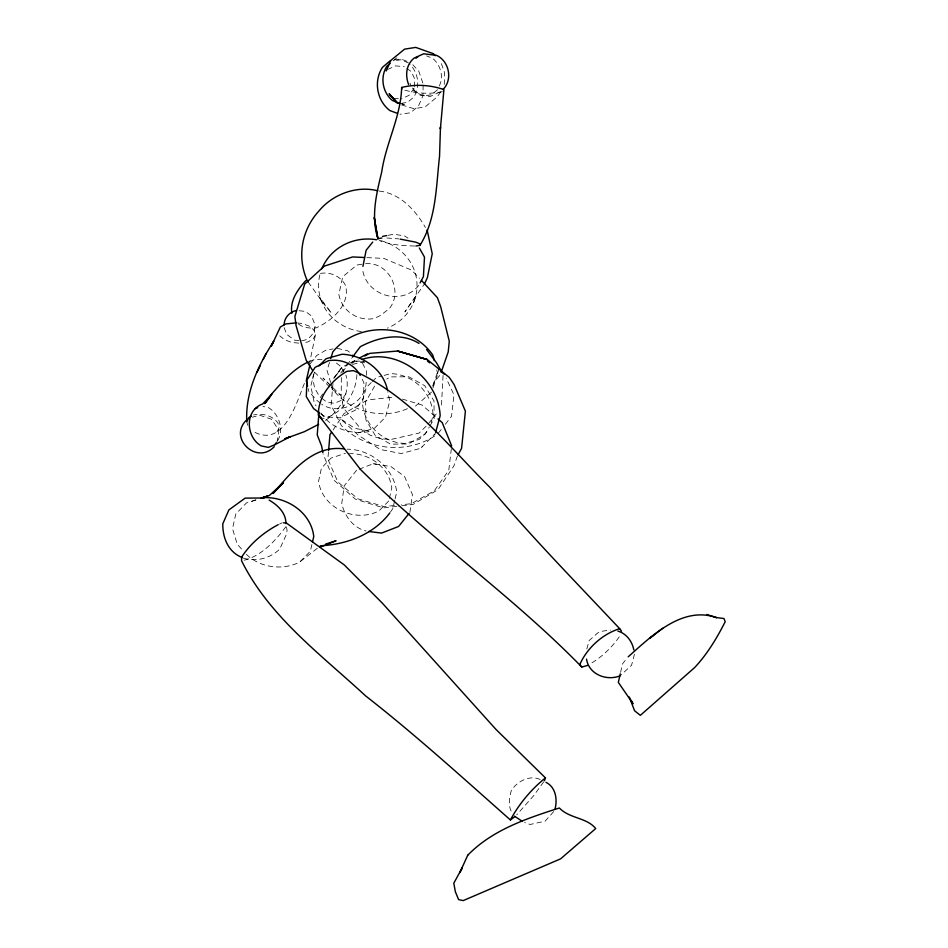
<?xml version="1.0" encoding="UTF-8"?>
<svg xmlns="http://www.w3.org/2000/svg" width="948" height="948" viewBox="0 0 948 948"><rect width="100%" height="100%" fill="white"/><g stroke="black" fill="none" stroke-linecap="round" stroke-linejoin="round"><path stroke-width="0.71" stroke-dasharray="4.74 3.56" d="M341.339 377.517L341.197 396.999L343.733 408.398L361.698 429.859L370.49 435.369L380.883 438.77L391.05 439.457L419.075 433.082L427.133 425.202M423.116 85.19L422.95 95.807L418.424 106.129L410.46 112.788L399.949 114.27M366.343 375.325L366.449 371.166L361.591 361.259M444.257 84.396L444.624 72.795L441.247 63.196M356.886 374.65C356.306 393.408 342.062 414.229 323.422 418.495M443.072 375.455L441.353 407.616M332.973 383.537L331.089 405.128L341.304 425.474C365.786 450.525 407.178 454.862 436.127 435.025M328.47 451.9L327.842 459.093L337.867 481.963L357.929 498.838L384.059 506.564L395.506 505.367M414.264 86.671L414.916 79.395L411.325 71.598L406.609 68.292M451.331 448.795L448.783 470.255L434.314 490.827L411.242 503.72L401.229 504.774M409.892 512.382L412.416 494.548L404.512 476.417L390.837 466.523L373.168 463.714L359.162 469.248M366.153 382.281C365.596 403.457 338.673 415.982 321.538 404.144M432.987 387.898L437.798 373.95L438.746 368.523L432.691 386.073M309.131 364.921L315.483 334.727L314.037 330.117L309.155 326.076L301.784 323.387L297.613 323.007M325.543 420.331C339.609 411.029 351.246 392.365 345.901 375.124M313.539 374.235L312.793 378.122L314.546 387.886L319.429 396.371M620.585 672.369L622.528 663.801L627.351 657.841M389.344 498.364L391.785 487.817C389.213 467.542 369.388 452.966 349.48 453.689M311.892 544.519L310.316 551.226L299.485 562.235C281.402 571.194 257.252 567.366 244.063 551.819M394.771 500.248L392.816 508.566L390.623 511.778M395.091 498.861L396.726 491.929C393.704 467.909 371.024 449.21 347.146 449.186M314.262 372.73L310.79 386.037L314.404 403.469L316.051 405.851M634.437 654.227L631.558 665.247L620.217 675.734M431.162 422.381L433.094 415.271C432.395 392.839 412.961 374.093 390.612 373.631L382.814 375.775M586.824 648.93L589.17 640.504L597.809 632.873L601.802 631.25L610.5 630.1M329.525 362.444L327.036 370.372L330.615 382.411M304.367 383.442C296.037 404.121 283.12 449.542 252.085 430.795M413.47 302.886L415.971 295.883L404.879 311.904L424.538 283.831M276.911 442.349L278.475 434.303L278.392 429.503L271.495 419.241L259.645 415.2L252.369 417.203M432.703 386.239L434.622 381.499L440.31 374.78M439.279 85.936C444.079 76.705 440.453 64.748 432.632 58.302L426.588 55.908M440.867 91.861L437.016 96.992L425.119 106.934L414.003 108.688L401.478 104.896M276.994 431.85L279.103 427.749L277.989 423.033C272.562 415.544 262.418 412.925 253.637 414.916M315.483 334.727L313.231 338.957L307.756 341.991L303.964 342.607M457.434 455.952L453.808 466.084L438 489.642L412.984 504.478L398.29 506.173M342.655 372.374L351.578 358.332M374.626 386.097L365.667 401.834L365.892 419.869L375.218 435.405L390.6 444.162L408.529 443.948L425.095 434.291L429.254 427.121M429.954 425.925L434.113 418.743L433.994 400.968L424.728 385.694L408.742 376.759L390.386 376.913L386.748 379.034M553.715 811.547L545.159 821.146L530.145 824.476L524.6 822.509M333.115 429.942L344.077 413.482L367.445 399.961L393.906 397.094M543.725 781.827L533.594 795.763L516.731 814.853M320.223 397.603L322.723 393.977M333.554 378.252L341.896 367.338L349.528 363.297M285.881 526.721C274.979 541.391 260.06 557.388 241.574 560.789M414.134 88.128L409.133 95.274L401.253 98.936M277.693 440.642C284.222 429.788 279.198 414.193 268.592 407.687L262.952 406.455M334.277 377.991L341.896 367.338L334.395 377.814M345.996 393.811L341.221 400.435L334.253 403.327L326.468 401.893L321.443 397.947M340.723 373.133L346.755 365.027M619.245 636.831C611.555 647.816 601.589 657.343 589.929 664.015M438.272 433.272L441.792 428.769M445.323 424.254L451.497 416.362L454.021 394.889L446.141 378.086M310.174 363.748L316.691 355.488L326.242 350.025L333.056 348.959M428.022 424.1L436.909 413.115M356.614 470.244L344.183 485.874L341.742 503.613C344.799 516.222 352.917 527.681 366.011 530.975M388.727 501.006L379.022 510.865C355.5 523.26 322.095 508.235 318.575 481.181L321.467 468.039L331.018 458.085L345.392 453.334M320.981 412.996C331.255 429.029 352.336 435.274 370.514 431.34L354.753 428.306L340.711 418.933L358.071 435.002L380.16 449.471L401.277 453.547L420.545 448.345L422.571 446.318M371.272 382.577L366.236 387.59L362.397 401.751C363.108 424.147 382.471 442.846 404.76 443.391L419.111 439.505L429.231 429.48M372.28 381.57L376.309 377.553L381.511 376.131M434.137 434.836L435.298 433.663L420.545 448.345M431.541 392.081L415.449 406.111L412.771 406.965M418.732 285.443C401.691 306.583 365.833 295.492 362.551 269.185M396.856 57.852L393.088 60.933L400.803 59.76L408.398 62.947M437.538 89.799L431.541 94.717L424.206 95.878L416.978 93.046L411.302 86.778L409.998 83.14M317.296 548.299L299.485 562.235M351.779 363.487L354.908 361.425L359.126 360.252M350.796 362.622L357.159 359.256M350.606 363.084L358.285 359.209M279.53 524.031L282.125 522.798M387.578 69.536L395.565 65.886L404.251 66.644M440.168 91.956L430.333 96.423L419.739 95.167L411.207 88.52M309.581 361.437L314.689 359.47L321.988 359.612M251.907 501.338L255.96 499.975M255.759 499.88L246.444 502.95L235.791 514.053L232.509 528.747L237.213 544.164L243.079 550.729M407.415 408.683C381.629 420.023 349.516 411.728 332.606 389.095L331.219 387.151M442.432 91.672C429.871 94.362 416.243 93.414 403.919 89.942M352.585 364.447L364.387 361.188L356.164 361.141L364.767 362.764M358.297 432.809L374.282 428.413L385.516 417.096L389.746 401.075L387.791 391.631M388.135 235.305L393.764 234.215L404.488 235.91L408.043 238.161M394.392 59.937L400.708 58.989L408.256 61.75M401.205 103.368L407.581 102.36L413.814 97.075C420.284 86.683 418.554 72.06 409.252 63.931M361.828 264.267L356.839 265.049L342.749 276.709L338.863 294.461C341.955 310.932 357.467 321.396 373.879 318.587L380.006 315.72L389.225 308.764C404.144 290.455 387.851 260.404 364.316 263.876M396.833 506.351L383.608 507.879L355.441 499.217L333.85 480.079L323.114 454.009M301.701 340.688C309.617 340.237 315.103 332.558 315.127 324.951L311.465 315.945L305.517 311.454L298.94 310.695M320.471 273.415C330.378 271.614 341.079 276.389 345.629 285.585C350.227 304.853 332.132 320.697 316.217 327.854C309.06 328.672 300.504 327.534 295.894 321.36M386.879 238.007L398.776 238.896M414.643 245.994C402.71 245.781 390.422 244.762 379.188 240.531M366.829 257.607L383.881 258.401L411.622 270.121L419.466 278.309M298.869 340.498L294.615 340.225L286.711 334.395L284.044 327.463M394.048 98.272L398.373 98.675M298.798 343.105L291.937 342.477L284.673 339.846L279.767 335.865M373.168 463.714L376.486 464.236M379.176 191.069C400.02 193.285 415.508 210.148 425.391 227.461M337.144 348.331L347.466 350.689L352.383 354.327M243.387 558.135C256.387 561.986 269.943 558.443 279.731 549.093L286.142 534.992L287.102 530.536L286.166 524.931M402.13 104.102L404.334 104.636L401.905 103.676M402.414 399.072L422.121 405.069L436.933 417.997M540.17 779.493C529.612 774.706 517.454 781.211 511.399 790.288C509.266 797.315 507.962 805.421 511.636 812.163M332.049 389.237L340.688 395.233L322.984 378.003L329.146 384.236M320.673 413.826L325.709 416.907L340.273 417.784L355.701 409.903L363.629 397.449L363.89 382.814L360.998 376.557M336.421 363.048L341.067 366.71L343.828 371.521M320.46 403.279L316.158 399.795L308.835 391.346L308.195 388.668M314.357 372.043L329.963 387.222M412.771 64.784L418.755 71.112L423.128 83.862M308.147 281.994L324.169 304.379L331.527 313.148L319.796 297.494L322.853 304.415M331.018 383.739L332.606 389.095M436.744 369.921L437.798 373.95M246.8 421.765L247.677 425.285M380.764 240.662A49.237 46.464 0.3 0 1 416.907 282.208A49.237 46.464 0.3 0 1 387.341 328.126M361.425 331.539A49.237 46.464 0.3 0 1 320.412 272.823"/><path stroke-width="1.42" d="M415.876 246.006L420.035 245.307L420.035 243.944L415.84 242.178L400.127 239.097M587.57 665.437L581.788 667.025C514.29 597.726 434.599 541.96 365.49 474.379L360.441 469.45L318.398 414.987C317.912 396.691 331.61 380.231 346.778 371.379L353.426 370.632C409.406 395.328 447.48 445.181 489.82 487.248C530.916 536.367 575.839 582.06 619.672 628.702L621.521 631.119M318.978 412.333L317.236 434.931L321.621 446.058L322.865 452.682M328.589 450.466L329.975 434.646L331.539 432.288M420.035 245.307C436.554 218.573 436.009 186.649 439.54 156.467L440.464 127.186L440.382 128.987L443.913 89.622C430.641 84.917 415.319 83.981 401.656 87.465C400.838 116.912 385.86 143.219 381.7 172.062C376.415 193.878 370.763 216.63 377.92 238.706L381.926 237.972M554.947 809.426C557.566 799.685 555.943 787.243 545.989 782.325M362.93 266.388L366.141 250.236L372.73 242.072M284.151 324.903C284.116 317.793 289.614 311.892 296.368 310.494M620.265 673.803L618.321 682.37L633.015 703.736L631.202 700.276M312.52 541.829L313.764 536.461C310.897 511.849 286.012 496.16 262.406 497.688L267.62 496.148L261.079 498.316M309.842 365.11L306.299 380.634L307.567 385.99M435.677 432.288L440.168 415.757C438.509 378.88 397.662 347.205 361.946 359.47M330.769 358.486L332.843 351.874C357.514 321.218 410.472 322.356 432.869 355.192L434.279 360.548M278.238 524.647C263.793 532.302 250.521 543.334 241.622 557.151L241.574 560.789C269.315 616.745 320.803 654.404 365.572 695.868C415.722 734.996 462.766 777.858 510.403 819.949C518.935 804.082 531.378 789.127 545.467 777.905L495.958 729.415L382.482 603.295L344.219 564.878L286.213 522.905L283.488 522.834M441.235 372.102L448.214 351.957L449.281 341.209L440.63 306.524L437.419 297.708L421.422 280.359M544.425 780.761L545.467 777.905M386.18 70.97L390.884 60.376L404.547 49.154L415.734 47.4L433.402 53.692L435.239 55.731M424.538 283.831L427.418 277.515L432.241 253.72L427.098 229.843M271.318 346.186L280.347 327.024L285.775 323.932L296.214 322.877M271.91 344.954L273.711 341.256C258.283 365.241 245.165 392.591 246.8 421.765M257.181 371.995L260.108 365.916M263.295 359.221L266.068 353.438M247.298 420.734L248.814 417.641L251.232 416.279M420.071 282.931L423.412 276.674L424.491 257.098L419.336 247.997M458.133 454.673L461.581 448.309L465.397 411.171L454.045 384.414L449.305 377.446L427.169 359.517L397.485 351.044L369.803 353.379L364.684 355.974M442.906 89.562C453.014 79.869 449.21 61.099 436.59 55.375L423.649 53.799L413.909 58.219C405.969 65.009 405.151 75.449 408.612 84.562M308.301 361.923C289.081 370.952 276.899 389.047 262.691 403.931C244.394 410.342 245.757 437.229 261.293 445.927L268.379 447.397L274.754 444.754L276.224 442.704M269.753 396.951L264.788 403.67L272.064 393.858M352.455 357.171L360.323 346.684C378.122 337.31 400.814 331.919 418.98 343.413M409.015 513.472L398.575 526.484L381.523 533.096L368.713 531.461M246.397 420.201C227.876 438.071 256.872 465.326 274.256 446.65M305.967 280.442C297.826 289.176 289.792 300.67 291.83 313.219M319.014 365.94L326.1 358.711L342.027 354.244C362.657 354.967 383.442 369.542 387.519 390.292M389.889 512.844C373.619 534.518 346.624 544.567 320.294 545.775M514.883 816.631L510.403 819.949M628.157 656.846C651.56 636.061 682.347 605.523 716.522 617.658L706.912 614.494M390.268 60.696L382.494 67.32C373.394 81.054 376.842 100.713 389.924 110.608L397.449 113.345M389.96 63.587L386.82 66.23C379.982 77.12 382.447 92.24 392.33 100.452L399.926 103.569M416.018 58.243L418.021 56.596M653.599 635.255L649.581 638.407L662.699 628.287M274.754 444.754L290.325 436.649M359.695 357.906L367.326 353.865M318.611 424.372L304.403 431.672L284.542 438.936L290.432 436.483M319.974 547.221L336.066 540.751L325.555 544.105M255.142 408.683L257.702 407.664M261.364 498.138L269.469 495.401L283.428 482.615L272.988 493.529C291.285 472.471 312.662 444.422 344.207 448.925M619.672 628.702C602.442 633.963 586.776 648.29 579.678 664.832L581.788 667.025M382.506 236.396L386.725 235.578M620.217 675.734C606.779 681.375 588.803 674.407 586.539 659.121M716.072 617.504L723.976 618.534L725.208 621.722C716.866 638.099 707.232 654.203 694.6 667.605L640.338 715.361L634.567 710.739L629.318 697.029M363.985 257.477L352.609 256.944L324.263 266.151L304.699 284.068L294.887 316.431L296.06 325.555L306.168 360.193L312.283 370.016M264.16 497.996L245.165 498.115L228.883 509.917L222.792 523.817C222.614 537.931 228.314 552.246 242.321 557.566M377.778 190.821C356.638 185.251 332.523 194.376 318.919 211.013C301.867 229.594 296.89 256.209 306.785 279.506L308.147 281.994M397.485 351.044L427.169 359.517L397.84 351.056M617.895 631.084C626.521 633.608 632.138 641.298 633.821 649.913M522.301 821.324L514.444 816.145M269.149 500.106C277.681 505.094 286.035 512.868 285.941 523.533M319.488 412.949L313.575 408.588L306.299 396.62L306.986 379.982L315.08 367.386L328.506 360.667C341.292 358.64 354.114 363.759 360.24 375.455M427.501 361.129L429.74 362.871M440.95 371.592L444.316 374.211M437.988 418.921L442.218 422.618L451.675 445.927M318.398 414.987L322.083 418.696M390.031 94.871L397.793 103.451L389.118 93.769L395.837 101.246M426.553 349.516L436.329 362.563L441.78 371.735M377.92 238.706L374.247 217.519L377.873 238.683M401.656 87.465L401.798 89.1M321.81 268.853A49.237 46.464 0.3 0 1 376.64 239.773M467.767 855.203L459.839 872.527L462.363 867.562L453.796 883.192L455.36 891.736L458.607 899.616L463.193 900.6L560.576 858.864L595.711 828.564C586.776 817.401 569.428 818.657 559.379 807.98C526.578 818.503 492.403 829.867 467.767 855.203"/></g></svg>
